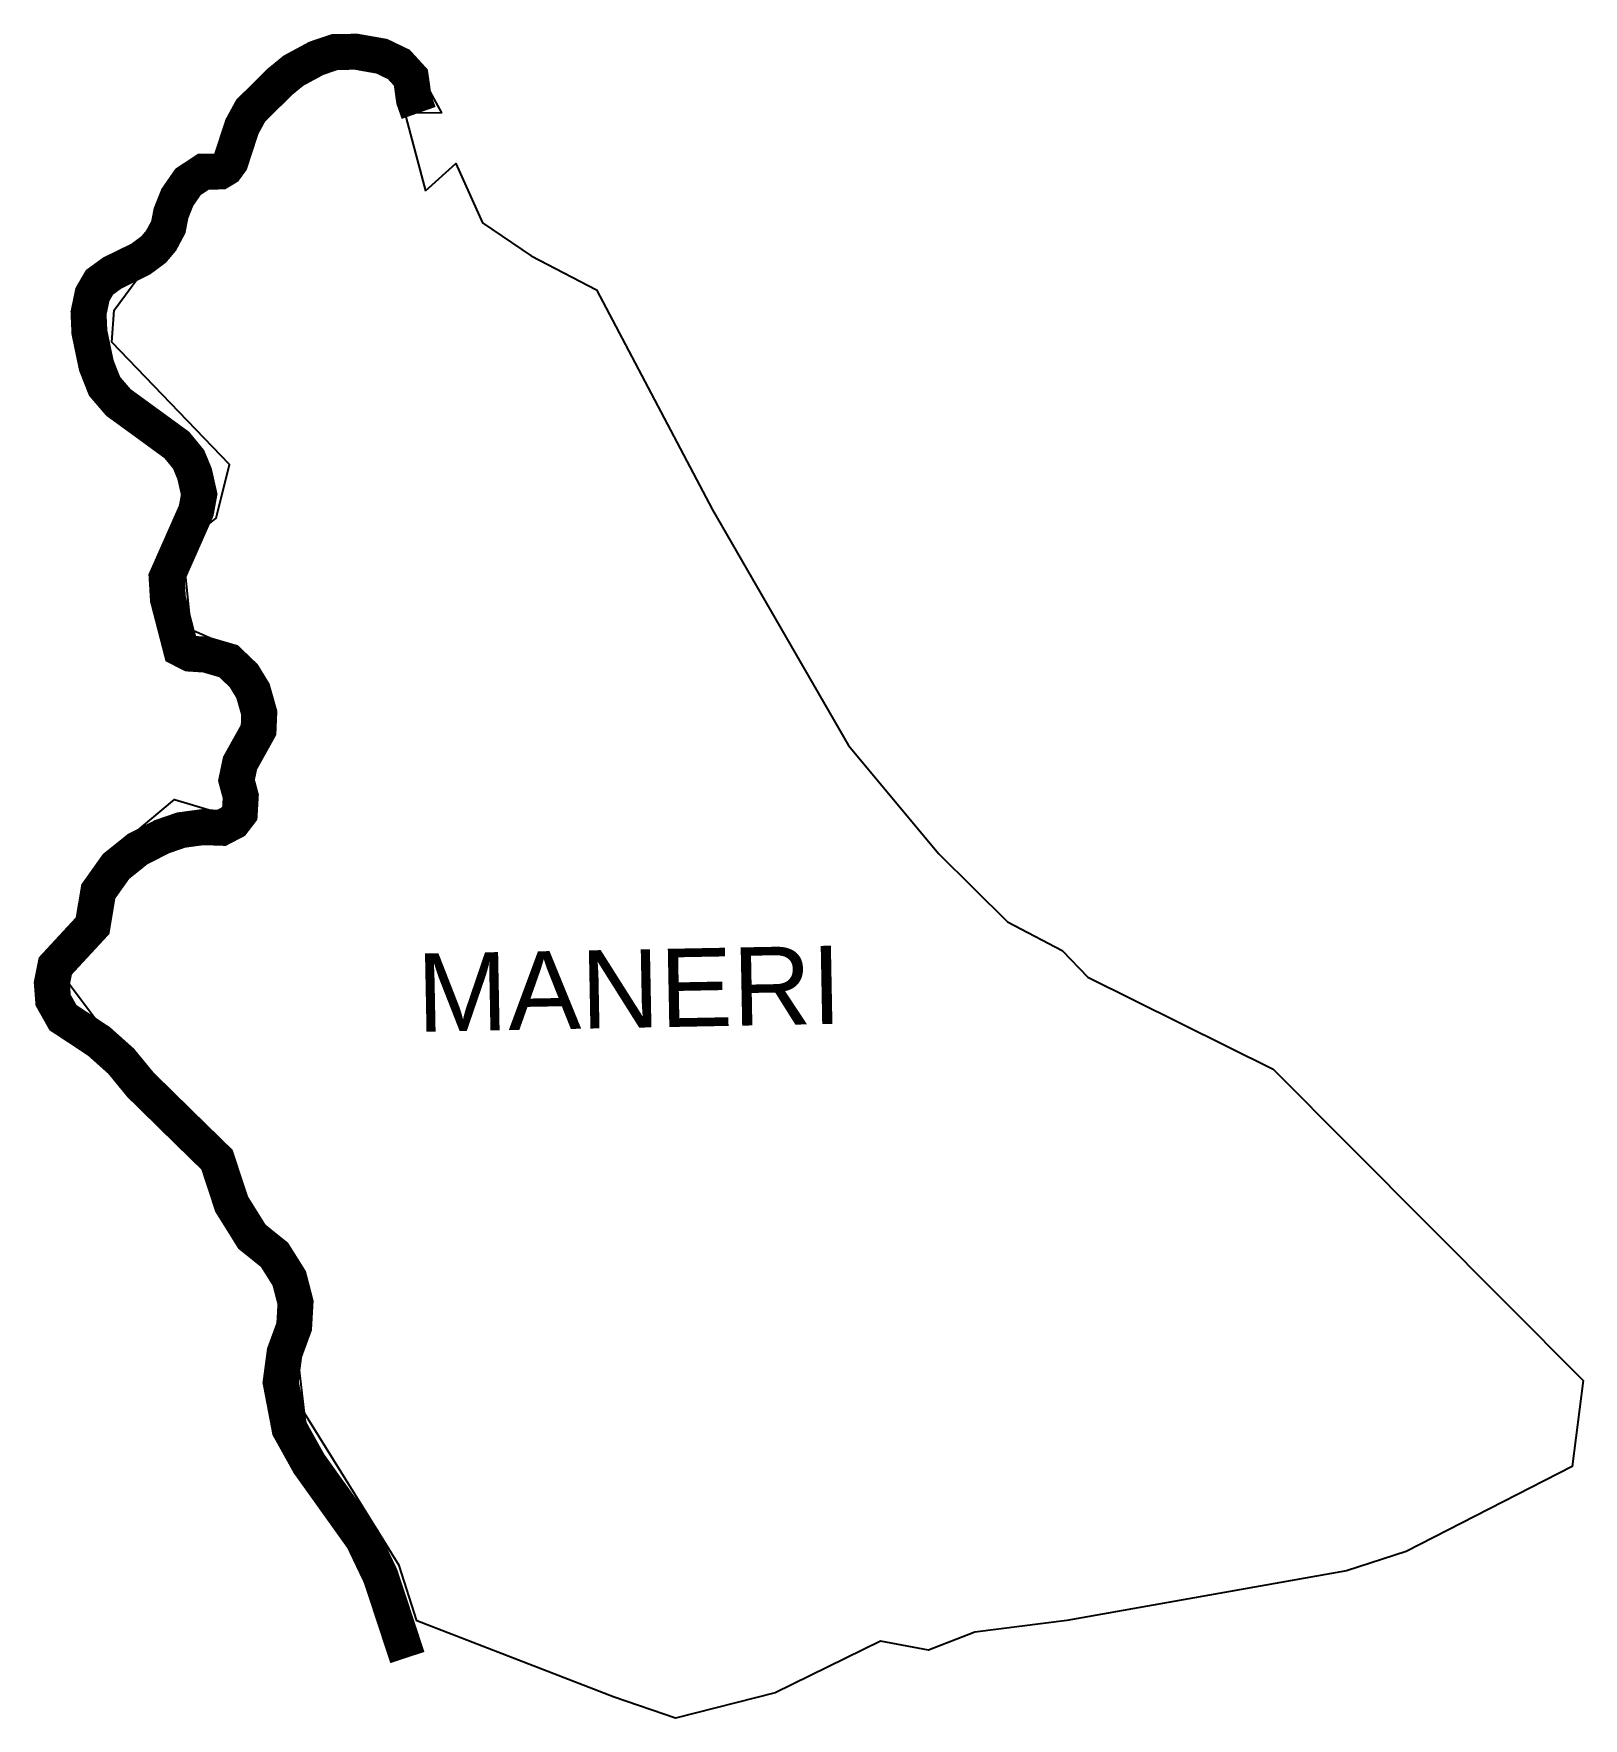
# Model space of a CAD drawing. Header units: metres. Extents: x 281701 to 283854, y 2020531 to 2022873.
import ezdxf

# ---------------------------------------------------------------- set-up
doc = ezdxf.new("R2010")
doc.units = ezdxf.units.M
for name, color, linetype in [('NATURALLY PROTECTED', 3, 'Continuous'), ('village', 4, 'Continuous'), ('VILLAGE NAME', 250, 'Continuous')]:
    doc.layers.add(name, color=color, linetype=linetype)
doc.styles.get("Standard").update_dxf_attribs({"font": 'simplex.shx'})

msp = doc.modelspace()

# ---------------------------------------------------------------- linework, layer by layer
at = {"layer": 'NATURALLY PROTECTED', "flags": 128}
msp.add_lwpolyline([(282235.6, 2022762.5, 50, 50, 0), (282229.1, 2022780.9, 50, 50, 0), (282224.8, 2022811.6, 50, 50, 0), (282208.1, 2022829.9, 50, 50, 0), (282184.4, 2022841.3, 50, 50, 0), (282148.8, 2022847.6, 50, 50, 0), (282119, 2022847.1, 50, 50, 0), (282093.5, 2022838.5, 50, 50, 0), (282061.7, 2022821.3, 50, 50, 0), (282043.1, 2022806.1, 50, 50, 0), (282002.1, 2022765.6, 50, 50, 0), (281990, 2022743.3, 50, 50, 0), (281980, 2022712.7, 50, 50, 0), (281974.2, 2022694.9, 50, 50, 0), (281967.7, 2022686, 50, 50, 0), (281959.6, 2022681.1, 50, 50, 0), (281936.4, 2022680.8, 50, 50, 0), (281915.2, 2022666.8, 50, 50, 0), (281900.3, 2022645.3, 50, 50, 0), (281891.4, 2022623, 50, 50, 0), (281887.7, 2022603.8, 50, 50, 0), (281877.7, 2022585.1, 50, 50, 0), (281867.4, 2022572.8, 50, 50, 0), (281849.3, 2022559.3, 50, 50, 0), (281810, 2022540.1, 50, 50, 0), (281792, 2022527, 50, 50, 0), (281782.2, 2022510.1, 50, 50, 0), (281776.8, 2022484.3, 50, 50, 0), (281778, 2022457.5, 50, 50, 0), (281787.7, 2022411.3, 50, 50, 0), (281799.1, 2022382.4, 50, 50, 0), (281818.3, 2022360, 50, 50, 0), (281862.3, 2022328, 50, 50, 0), (281899.4, 2022300.9, 50, 50, 0), (281915.9, 2022280.8, 50, 50, 0), (281924.2, 2022260.7, 50, 50, 0), (281930.6, 2022232.3, 50, 50, 0), (281930.6, 2022232.3, 50, 50, 0), (281926.5, 2022209.7, 50, 50, 0), (281917.8, 2022190, 50, 50, 0), (281906.8, 2022165.1, 50, 50, 0), (281896, 2022140.7, 50, 50, 0), (281885.3, 2022116.5, 50, 50, 0), (281887.1, 2022086.8, 50, 50, 0), (281897.2, 2022047.9, 50, 50, 0), (281905.1, 2022017.4, 50, 50, 0), (281918.2, 2022010.8, 50, 50, 0), (281940.2, 2022009.4, 50, 50, 0), (281971.4, 2022000.3, 50, 50, 0), (281992.5, 2021980.1, 50, 50, 0), (282005.4, 2021958.9, 50, 50, 0), (282014.1, 2021928.2, 50, 50, 0), (282013.1, 2021904.8, 50, 50, 0), (282006.3, 2021892.5, 50, 50, 0), (281997.1, 2021876, 50, 50, 0), (281987.4, 2021858.6, 50, 50, 0), (281982.4, 2021834.8, 50, 50, 0), (281988.4, 2021812.4, 50, 50, 0), (281987, 2021789, 50, 50, 0), (281977.9, 2021777.1, 50, 50, 0), (281961.8, 2021768.7, 50, 50, 0), (281935.6, 2021769.6, 50, 50, 0), (281905.4, 2021765.5, 50, 50, 0), (281878.8, 2021756.3, 50, 50, 0), (281844.9, 2021738.9, 50, 50, 0), (281815.1, 2021715, 50, 50, 0), (281790.4, 2021680.2, 50, 50, 0), (281785.3, 2021650, 50, 50, 0), (281782.4, 2021632.6, 50, 50, 0), (281763.8, 2021612.5, 50, 50, 0), (281743.9, 2021591, 50, 50, 0), (281730.6, 2021576.6, 50, 50, 0), (281725.8, 2021552.4, 50, 50, 0), (281727.6, 2021529, 50, 50, 0), (281741.3, 2021504.7, 50, 50, 0), (281771.1, 2021485.1, 50, 50, 0), (281791.3, 2021471.7, 50, 50, 0), (281822, 2021444.3, 50, 50, 0), (281849, 2021411.4, 50, 50, 0), (281912.3, 2021349.3, 50, 50, 0), (281955.4, 2021307.2, 50, 50, 0), (281964.1, 2021280.6, 50, 50, 0), (281975.7, 2021245.5, 50, 50, 0), (282004, 2021200.1, 50, 50, 0), (282035.2, 2021175.1, 50, 50, 0), (282055.8, 2021142.2, 50, 50, 0), (282064.5, 2021108.7, 50, 50, 0), (282062.6, 2021075.3, 50, 50, 0), (282049.3, 2021039, 50, 50, 0), (282043.8, 2020997.8, 50, 50, 0), (282046, 2020986.4, 50, 50, 0), (282056.2, 2020933.2, 50, 50, 0), (282083.3, 2020884.5, 50, 50, 0), (282120, 2020833.2, 50, 50, 0), (282158.1, 2020779.8, 50, 50, 0), (282182.7, 2020728.2, 50, 50, 0), (282203.2, 2020666.1, 50, 50, 0), (282208.8, 2020649, 50, 50, 0), (282220, 2020615.2, 50, 50, 0)], format="xyseb", dxfattribs=at)
at = {"layer": 'village'}
msp.add_polyline3d([(282245.2, 2022654.2, 0), (282287.4, 2022692.3, 0), (282324.5, 2022609.5, 0), (282392.1, 2022563.8, 0), (282482.9, 2022516.6, 0), (282644.1, 2022210.8, 0), (282832.9, 2021883.3, 0), (282958.8, 2021732.6, 0), (283054.1, 2021638, 0), (283130.3, 2021598.3, 0), (283165.8, 2021561, 0), (283423.3, 2021433, 0), (283854.4, 2021000.4, 0), (283838.8, 2020880.9, 0), (283608.3, 2020762.7, 0), (283525.5, 2020735.8, 0), (283136.5, 2020666.7, 0), (283008.5, 2020650.4, 0), (282944.1, 2020625.5, 0), (282877.5, 2020637.8, 0), (282731.2, 2020566.2, 0), (282592.5, 2020530.7, 0), (282507.2, 2020560, 0), (282232.9, 2020666.3, 0), (282208.5, 2020743.3, 0), (282077, 2020954.7, 0), (282069, 2021022.6, 0), (282075.7, 2021117.8, 0), (281736, 2021569.7, 0), (281824.8, 2021748.1, 0), (281896.2, 2021807.9, 0), (281975.3, 2021784.5, 0), (282006, 2021856.1, 0), (281993.4, 2022011.6, 0), (281919.6, 2022043.8, 0), (281907.6, 2022162.2, 0), (281954.4, 2022199.3, 0), (281972.6, 2022273.8, 0), (281809, 2022444, 0), (281812.3, 2022488.3, 0), (282043.5, 2022801.2, 0), (282146.8, 2022864.4, 0), (282219.1, 2022850.9, 0), (282267.2, 2022762.7, 0), (282216.2, 2022762.4, 0)], close=True, dxfattribs=at)

# ---------------------------------------------------------------- texts
at = {"layer": 'VILLAGE NAME', "insert": (282232, 2021593.7), "char_height": 108.748, "attachment_point": 1, "rotation": 1.1028}
msp.add_mtext_dynamic_manual_height_columns('{\\fArial|b0|i0|c0|p34;MANERI}', width=726.929, gutter_width=543.7, heights=[0], dxfattribs=at)

doc.saveas('drawing.dxf')
